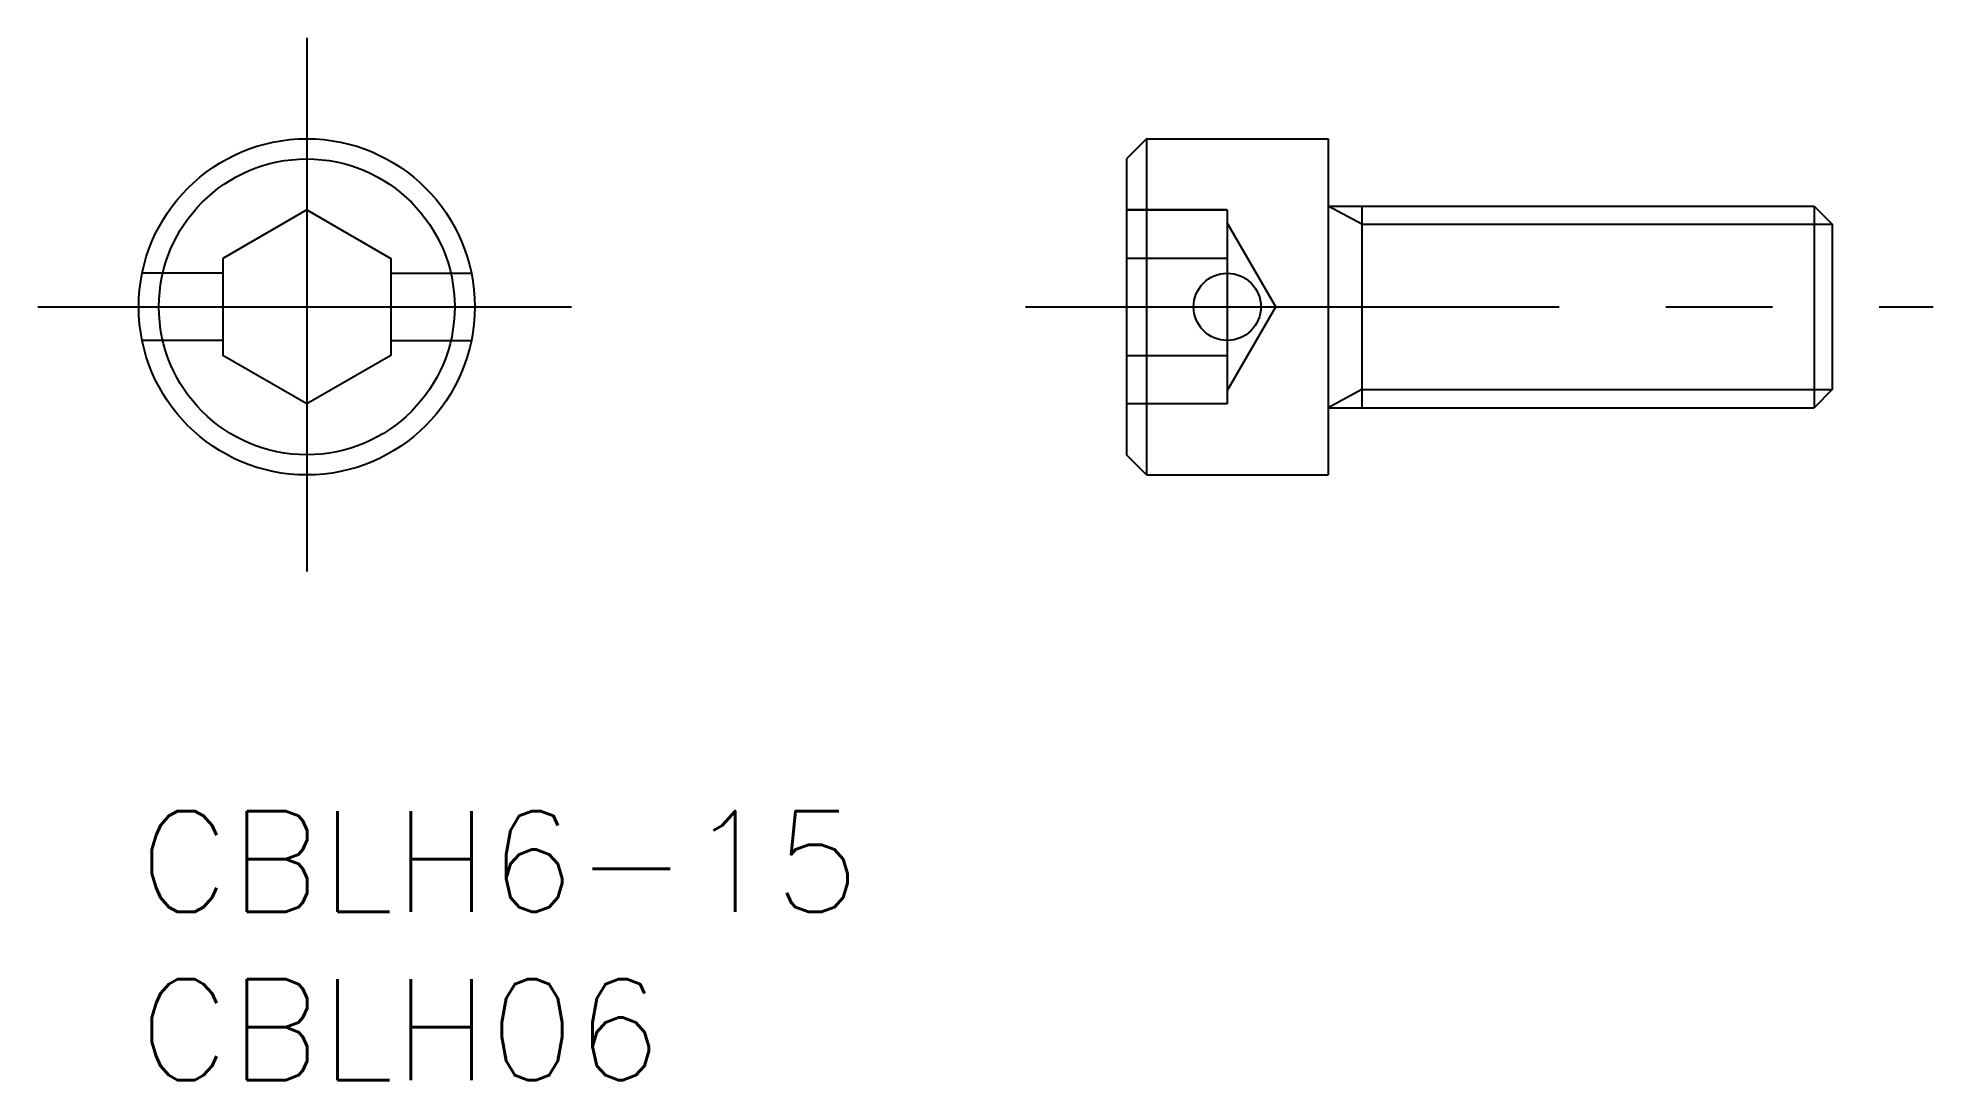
# Model space of a CAD drawing. Extents: x -3 to 53.4, y -8 to 23.
import ezdxf

# ---------------------------------------------------------------- set-up
doc = ezdxf.new("R2010")
doc.units = 0
doc.header["$LTSCALE"] = 0.5
doc.linetypes.add('CENTER', pattern=[50.8, 31.75, -6.35, 6.35, -6.35])
doc.linetypes.add('DASHED', pattern=[19.05, 12.7, -6.35])
for name, color, linetype in [('MSM_CENTER', 1, 'CENTER'), ('MSM_CONTINUOUS', 7, 'CONTINUOUS'), ('MSM_DASHED', 4, 'DASHED'), ('MSM_NARROW', 5, 'CONTINUOUS'), ('MSM_PART_NUMBER', 7, 'CONTINUOUS')]:
    doc.layers.add(name, color=color, linetype=linetype)
doc.styles.get("Standard").update_dxf_attribs({"font": 'txt.shx', "height": 1, "bigfont": 'bigfont.shx'})

# ---------------------------------------------------------------- blocks, each defined once
blk = doc.blocks.new('*U3')
at = {"layer": 'MSM_PART_NUMBER'}
blk.add_text('CBLH6-15', height=3, dxfattribs=at).set_placement((0, -3))
blk = doc.blocks.new('*U4')
at = {"layer": 'MSM_PART_NUMBER'}
blk.add_text('CBLH06', height=3, dxfattribs=at).set_placement((0, -8))

msp = doc.modelspace()

# ---------------------------------------------------------------- linework, layer by layer
at = {"layer": 'MSM_CENTER'}
for p, q in [((5, 23), (5, 7)), ((32.385, 17), (32.385, 13)), ((-3, 15), (13, 15)), ((26.385, 15), (53.385, 15))]:
    msp.add_line(p, q, dxfattribs=at)
at = {"layer": 'MSM_CONTINUOUS'}
for p, q in [((29.985, 20), (29.385, 19.4)), ((29.985, 20), (29.985, 10)), ((29.985, 20), (35.385, 20)), ((31.335, 20), (31.335, 20)), ((35.385, 20), (35.385, 10)), ((29.385, 19.4), (29.385, 10.6)), ((5, 17.887), (2.5, 16.443)), ((5, 17.887), (7.5, 16.443)), ((35.385, 18), (49.844, 18)), ((36.385, 18), (36.385, 12)), ((49.844, 18), (49.844, 12)), ((49.844, 18), (50.385, 17.458)), ((50.385, 17.458), (50.385, 12.541)), ((2.5, 16.443), (2.5, 13.557)), ((7.5, 16.443), (7.5, 13.557)), ((5, 12.113), (2.5, 13.557)), ((7.5, 13.557), (5, 12.113)), ((50.385, 12.541), (49.844, 12)), ((35.385, 12), (49.844, 12)), ((29.985, 10), (29.385, 10.6)), ((29.985, 10), (35.385, 10))]:
    msp.add_line(p, q, dxfattribs=at)
for centre, radius in [((5, 15), 5), ((5, 15), 4.4), ((32.385, 15), 1)]:
    msp.add_circle(centre, radius, dxfattribs=at)
at = {"layer": 'MSM_DASHED'}
for p, q in [((29.385, 17.887), (32.385, 17.887)), ((32.385, 17.887), (29.385, 17.887)), ((32.385, 17.887), (32.385, 16)), ((33.829, 15), (32.385, 17.5)), ((32.385, 16.443), (29.385, 16.443)), ((2.5, 16), (0.101, 16)), ((7.5, 16), (9.899, 16)), ((32.385, 12.5), (33.829, 15)), ((2.5, 14), (0.101, 14)), ((7.5, 14), (9.899, 14)), ((29.385, 13.557), (32.385, 13.557)), ((32.385, 14), (32.385, 12.113)), ((32.385, 12.113), (29.385, 12.113))]:
    msp.add_line(p, q, dxfattribs=at)
at = {"layer": 'MSM_NARROW'}
for p, q in [((36.385, 17.458), (35.385, 18)), ((36.385, 17.458), (50.385, 17.458)), ((36.385, 12.541), (35.385, 12)), ((36.385, 12.541), (50.385, 12.541))]:
    msp.add_line(p, q, dxfattribs=at)

# ---------------------------------------------------------------- block references
at = {"layer": 'MSM_CONTINUOUS'}
for name in ['*U3', '*U4']:
    msp.add_blockref(name, (0, 0), dxfattribs=at)

doc.saveas('drawing.dxf')
